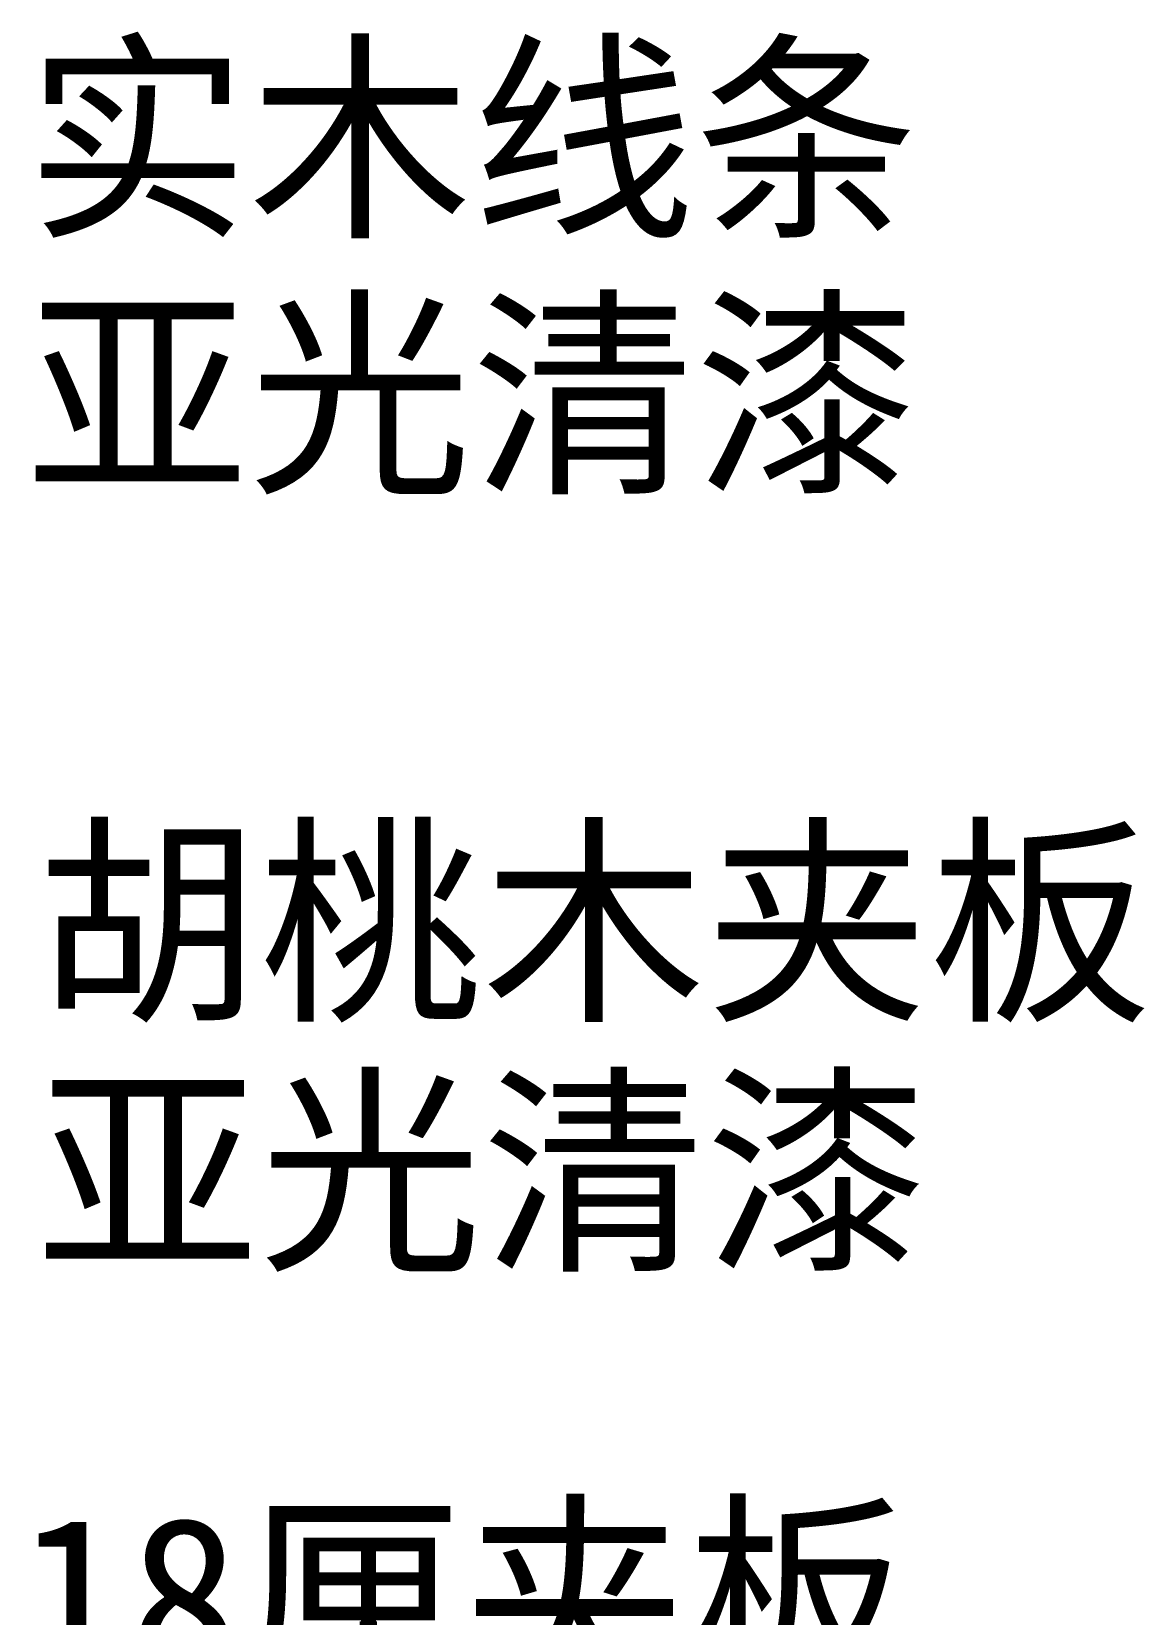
# Model space of a CAD drawing. Extents: x 6809 to 8675, y 7279 to 11468.
# Drawn here: x 8063 to 8675, y 7999 to 8870 of the extents above; entities that cross this region are included whole.
import ezdxf

# ---------------------------------------------------------------- set-up
doc = ezdxf.new("R2010")
doc.units = 0
doc.header["$LTSCALE"] = 100
doc.header["$MEASUREMENT"] = 0
doc.layers.add('TEXT', color=3, linetype='CONTINUOUS')
doc.styles.add('HZ', font='SIMFANG0.TTF')

msp = doc.modelspace()

# ---------------------------------------------------------------- texts
at = {"layer": 'TEXT', "style": 'HZ'}
for s, p in [('实木线条', (8059.38, 8766.04)), ('亚光清漆', (8059.38, 8625.12)), ('胡桃木夹板', (8065.12, 8334.87)), ('亚光清漆', (8065.12, 8197.35)), ('18厘夹板', (8054.77, 7962.5))]:
    msp.add_text(s, height=90, dxfattribs=at).set_placement(p)

doc.saveas('drawing.dxf')
